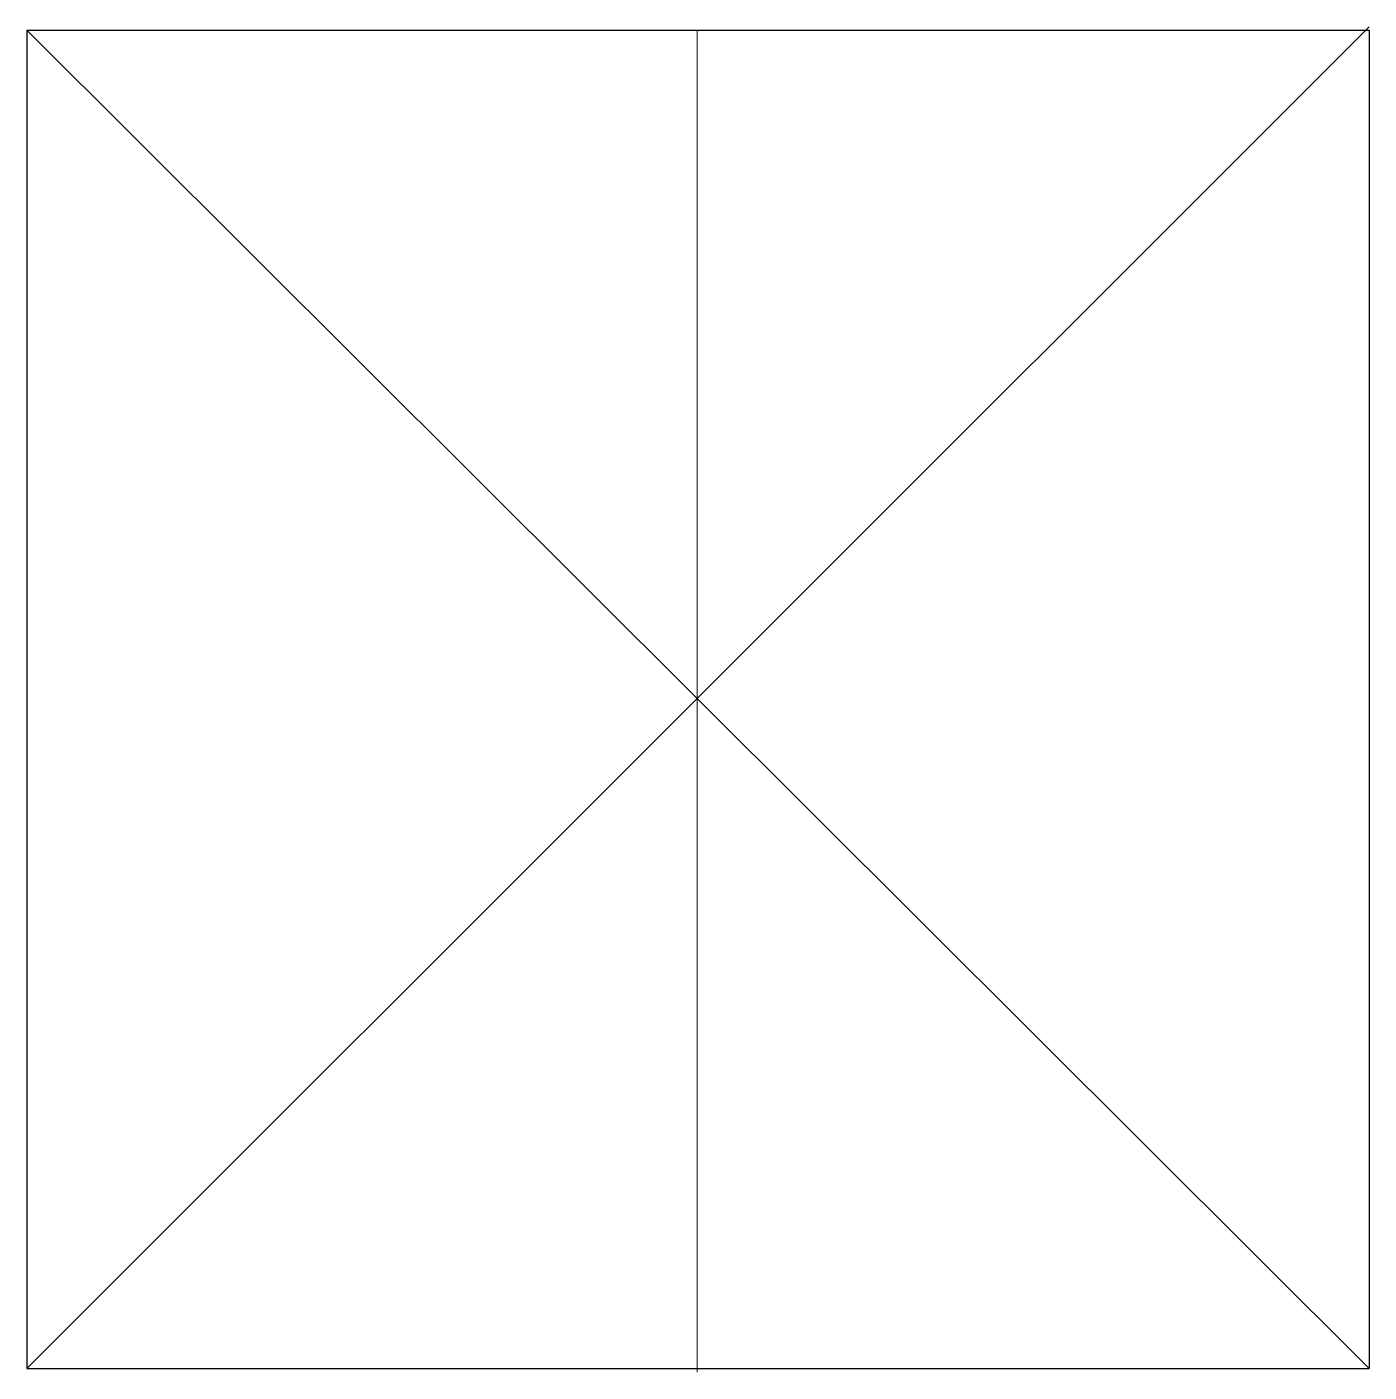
# Model space of a CAD drawing. Header units: inches. Extents: x 291.09 to 292.34, y -355.8 to -354.55.
import ezdxf

# ---------------------------------------------------------------- set-up
doc = ezdxf.new("R2010")
doc.units = ezdxf.units.IN
doc.header["$MEASUREMENT"] = 0
doc.layers.add('A201-Floorplan-2nd-floor', color=3, linetype='Continuous', lineweight=9)

msp = doc.modelspace()

# ---------------------------------------------------------------- linework, layer by layer
at = {"layer": 'A201-Floorplan-2nd-floor', "lineweight": -3}
for p, q in [((292.3373, -354.5514), (291.0873, -355.801)), ((292.3373, -355.801), (291.0873, -354.5545)), ((291.0873, -354.5545), (291.0873, -355.801)), ((291.0873, -354.5545), (292.3373, -354.5545)), ((292.3373, -354.5545), (292.3373, -355.801)), ((291.0873, -355.801), (292.3373, -355.801))]:
    msp.add_line(p, q, dxfattribs=at)
at = {"layer": 'A201-Floorplan-2nd-floor', "lineweight": 5}
msp.add_line((291.7115, -355.8045), (291.7115, -354.5545), dxfattribs=at)

doc.saveas('drawing.dxf')
